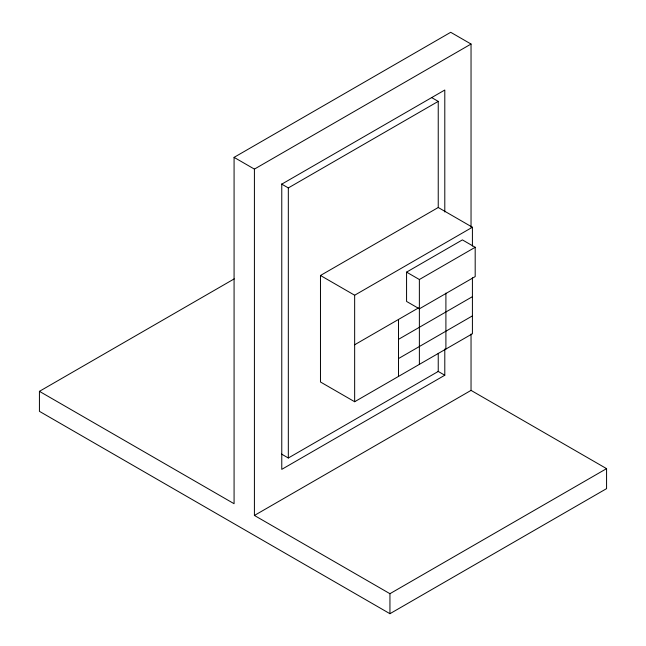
<?xml version="1.0" encoding="UTF-8"?>
<svg xmlns="http://www.w3.org/2000/svg" width="646" height="646" viewBox="0 0 646 646"><rect width="100%" height="100%" fill="white"/><g stroke="black" fill="none" stroke-linecap="round" stroke-linejoin="round"><path stroke-width="0.97" d="M471.039 44.041L254.411 169.107L254.411 515.451L471.039 390.386L606.57 468.633L606.57 488.634L389.942 613.7L39.43 411.332L39.43 391.339L234.078 503.71L234.078 157.366L450.706 32.3L471.039 44.041L471.039 227.279M281.551 184.021L288.326 187.929L438.238 101.382L438.238 207.503L320.473 275.487L320.473 381.996L354.654 401.731L472.412 333.748L472.412 277.772M39.43 391.339L234.223 278.878M320.473 275.487L354.654 295.222L472.412 227.239L472.412 246.061M406.568 272.127L462.399 239.892L475.19 247.281L475.19 276.593L419.367 308.828L406.568 301.44L406.568 272.127L419.367 279.516L419.383 364.36M419.367 279.516L475.19 247.281M354.654 344.762L418.511 307.9M398.501 339.344L472.412 296.675M398.501 358.57L472.412 315.894M281.551 454.081L288.326 457.998L438.238 371.45L438.238 353.314M444.795 349.034L444.795 375.237L281.769 469.359L281.769 184.142L444.795 90.02L444.795 211.969M254.411 515.451L389.942 593.698L606.57 468.633M431.455 97.473L438.238 101.382M438.238 207.503L472.412 227.239M234.078 157.366L254.411 169.107M438.02 371.321L444.795 375.237M471.039 334.006L471.039 390.386M445.902 293.082L445.902 349.058M398.501 319.447L398.501 376.416M389.942 593.698L389.942 613.7M354.654 295.222L354.654 401.731M288.326 187.929L288.326 457.998"/></g></svg>
